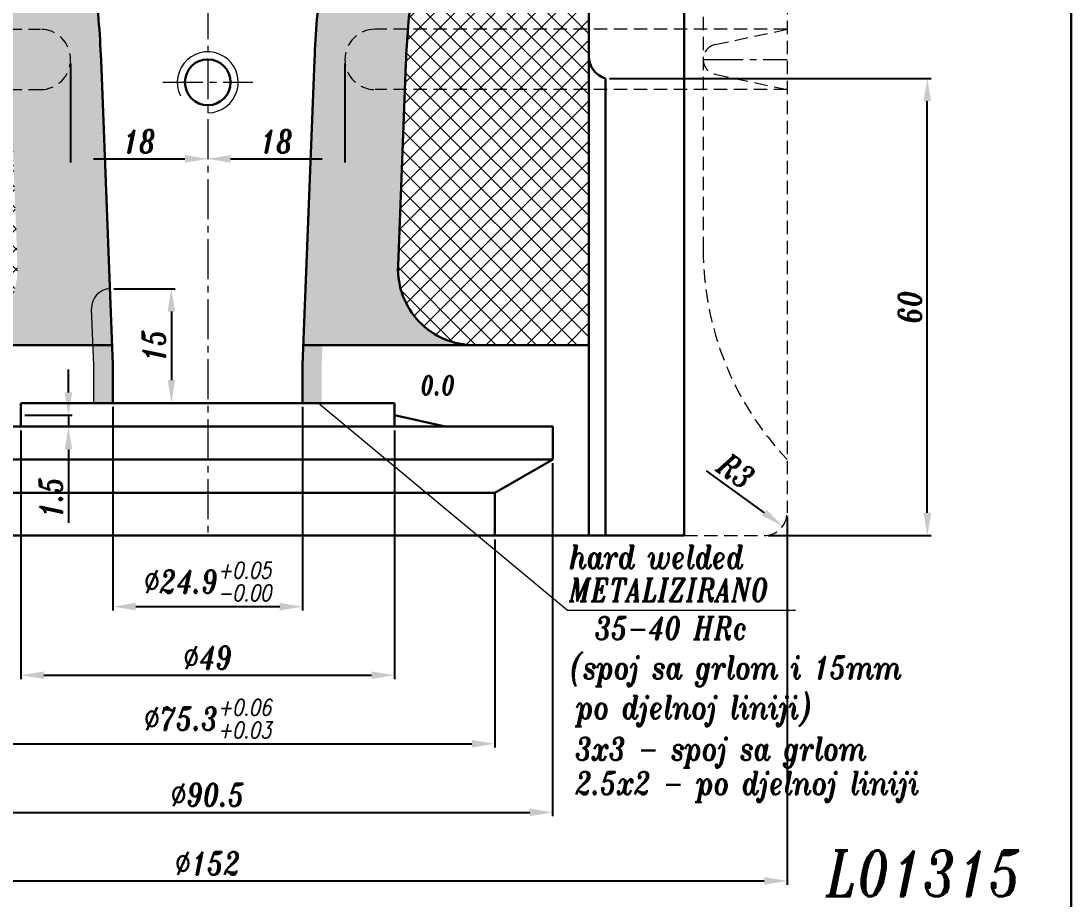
# Model space of a CAD drawing. Extents: x 459 to 1088, y 12 to 613.
# Drawn here: x 736.7 to 874.4, y 70.5 to 185.8 of the extents above; entities that cross this region are included whole.
import ezdxf

# ---------------------------------------------------------------- set-up
doc = ezdxf.new("R2010")
doc.units = 0
doc.header["$LTSCALE"] = 7
doc.header["$MEASUREMENT"] = 0
doc.linetypes.add('CENTER2', pattern=[1.125, 0.75, -0.125, 0.125, -0.125])
doc.linetypes.add('HIDDEN', pattern=[0.375, 0.25, -0.125])
doc.layers.get('0').update_dxf_attribs({"linetype": 'CONTINUOUS', "lineweight": 15})
for name, color, linetype, lineweight in [('1', 1, 'CENTER2', 15), ('2', 2, 'HIDDEN', 15), ('3', 3, 'CONTINUOUS', 30), ('8', 250, 'CONTINUOUS', 15)]:
    doc.layers.add(name, color=color, linetype=linetype, lineweight=lineweight)
doc.styles.add('ITALICT', font='ITALICT.shx', dxfattribs={"width": 0.8, "height": 3})
doc.dimstyles.get("Standard").update_dxf_attribs({"dimtxt": 3, "dimasz": 3, "dimexe": 0.5, "dimexo": 0.5, "dimgap": 0.8, "dimtad": 1, "dimdsep": 46, "dimtxsty": 'ITALICT', "dimcen": 0.09, "dimazin": 2, "dimtfac": 1, "dimtmove": 0, "dimatfit": 3, "dimfxl": 1, "dimtolj": 1, "dimtzin": 0, "dimarcsym": 0})

# ---------------------------------------------------------------- blocks, each defined once
blk = doc.blocks.new('*D30')
at = {"color": 0, "lineweight": -2, "transparency": 16777216}
for p, q in [((736.66, 132.02), (736.66, 99.39)), ((785.66, 132.02), (785.66, 99.39)), ((739.66, 99.89), (782.66, 99.89))]:
    blk.add_line(p, q, dxfattribs=at)
at = {"color": 0, "transparency": 16777216}
for points in [[(739.66, 100.39), (739.66, 99.39), (736.66, 99.89)], [(782.66, 100.39), (782.66, 99.39), (785.66, 99.89)]]:
    blk.add_solid(points, dxfattribs=at)
at = {"color": 0, "transparency": 16777216, "insert": (761.16, 102.19), "char_height": 3, "attachment_point": 5, "style": 'ITALICT'}
blk.add_mtext('\\A1;%%c49', dxfattribs=at)
blk = doc.blocks.new('*D33')
at = {"color": 0, "lineweight": -2, "transparency": 16777216}
for p, q in [((743.16, 180.22), (743.16, 167.17)), ((746.16, 167.67), (758.16, 167.67))]:
    blk.add_line(p, q, dxfattribs=at)
at = {"color": 0, "transparency": 16777216}
for points in [[(746.16, 168.17), (746.16, 167.17), (743.16, 167.67)], [(758.16, 168.17), (758.16, 167.17), (761.16, 167.67)]]:
    blk.add_solid(points, dxfattribs=at)
at = {"color": 0, "transparency": 16777216, "insert": (752.16, 169.97), "char_height": 3, "attachment_point": 5, "style": 'ITALICT'}
blk.add_mtext('\\A1;18', dxfattribs=at)
blk = doc.blocks.new('*D34')
at = {"color": 0, "lineweight": -2, "transparency": 16777216}
for p, q in [((779.16, 180.22), (779.16, 167.17)), ((764.16, 167.67), (776.16, 167.67))]:
    blk.add_line(p, q, dxfattribs=at)
at = {"color": 0, "transparency": 16777216}
for points in [[(764.16, 168.17), (764.16, 167.17), (761.16, 167.67)], [(776.16, 168.17), (776.16, 167.17), (779.16, 167.67)]]:
    blk.add_solid(points, dxfattribs=at)
at = {"color": 0, "transparency": 16777216, "insert": (770.16, 169.97), "char_height": 3, "attachment_point": 5, "style": 'ITALICT'}
blk.add_mtext('\\A1;18', dxfattribs=at)
blk = doc.blocks.new('*D36')
at = {"color": 0, "lineweight": -2, "transparency": 16777216}
for p, q in [((813.85, 178.22), (856.06, 178.22)), ((855.56, 121.22), (855.56, 175.22)), ((834.66, 118.22), (856.06, 118.22))]:
    blk.add_line(p, q, dxfattribs=at)
at = {"color": 0, "transparency": 16777216}
for points in [[(855.06, 175.22), (856.06, 175.22), (855.56, 178.22)], [(855.06, 121.22), (856.06, 121.22), (855.56, 118.22)]]:
    blk.add_solid(points, dxfattribs=at)
at = {"color": 0, "transparency": 16777216, "insert": (853.26, 148.22), "char_height": 3, "attachment_point": 5, "rotation": 90, "style": 'ITALICT'}
blk.add_mtext('\\A1;60', dxfattribs=at)
blk = doc.blocks.new('*D47')
at = {"color": 0, "lineweight": -2, "transparency": 16777216}
for p, q in [((685.16, 120.72), (685.16, 72.39)), ((837.16, 120.72), (837.16, 72.39)), ((688.16, 72.89), (834.16, 72.89))]:
    blk.add_line(p, q, dxfattribs=at)
at = {"color": 0, "transparency": 16777216}
for points in [[(688.16, 73.39), (688.16, 72.39), (685.16, 72.89)], [(834.16, 73.39), (834.16, 72.39), (837.16, 72.89)]]:
    blk.add_solid(points, dxfattribs=at)
at = {"color": 0, "transparency": 16777216, "insert": (761.16, 75.19), "char_height": 3, "attachment_point": 5, "style": 'ITALICT'}
blk.add_mtext('\\A1;%%c152', dxfattribs=at)
blk = doc.blocks.new('*D57')
at = {"color": 0, "lineweight": -2, "transparency": 16777216}
for p, q in [((748.71, 135.12), (748.71, 108.39)), ((773.61, 135.12), (773.61, 108.39)), ((751.71, 108.89), (770.61, 108.89))]:
    blk.add_line(p, q, dxfattribs=at)
at = {"color": 0, "transparency": 16777216}
for points in [[(751.71, 109.39), (751.71, 108.39), (748.71, 108.89)], [(770.61, 109.39), (770.61, 108.39), (773.61, 108.89)]]:
    blk.add_solid(points, dxfattribs=at)
at = {"color": 0, "transparency": 16777216, "insert": (761.16, 112.18), "char_height": 3, "attachment_point": 5, "style": 'ITALICT'}
blk.add_mtext('\\A1;%%c24.9{}{\\H0.71x;\\C3;\\S+0.05^ -0.00;}', dxfattribs=at)
blk = doc.blocks.new('*D58')
at = {"color": 0, "lineweight": -2, "transparency": 16777216}
for p, q in [((723.51, 117.72), (723.51, 90.39)), ((798.81, 117.72), (798.81, 90.39)), ((726.51, 90.89), (795.81, 90.89))]:
    blk.add_line(p, q, dxfattribs=at)
at = {"color": 0, "transparency": 16777216}
for points in [[(726.51, 91.39), (726.51, 90.39), (723.51, 90.89)], [(795.81, 91.39), (795.81, 90.39), (798.81, 90.89)]]:
    blk.add_solid(points, dxfattribs=at)
at = {"color": 0, "transparency": 16777216, "insert": (761.16, 94.18), "char_height": 3, "attachment_point": 5, "style": 'ITALICT'}
blk.add_mtext('\\A1;%%c75.3{}{\\H0.71x;\\C3;\\S+0.06^ +0.03;}', dxfattribs=at)
blk = doc.blocks.new('*D59')
at = {"color": 0, "lineweight": -2, "transparency": 16777216}
for p, q in [((715.91, 127.71), (715.91, 81.39)), ((806.41, 127.71), (806.41, 81.39)), ((718.91, 81.89), (803.41, 81.89))]:
    blk.add_line(p, q, dxfattribs=at)
at = {"color": 0, "transparency": 16777216}
for points in [[(718.91, 82.39), (718.91, 81.39), (715.91, 81.89)], [(803.41, 82.39), (803.41, 81.39), (806.41, 81.89)]]:
    blk.add_solid(points, dxfattribs=at)
at = {"color": 0, "transparency": 16777216, "insert": (761.16, 84.19), "char_height": 3, "attachment_point": 5, "style": 'ITALICT'}
blk.add_mtext('\\A1;%%c90.5', dxfattribs=at)
blk = doc.blocks.new('*D60')
at = {"color": 0, "lineweight": -2, "transparency": 16777216}
for p, q in [((742.88, 137.02), (742.88, 140.02)), ((737.16, 134.02), (743.38, 134.02)), ((742.88, 134.02), (742.88, 132.52)), ((742.88, 129.52), (742.88, 119.89))]:
    blk.add_line(p, q, dxfattribs=at)
at = {"color": 0, "transparency": 16777216}
for points in [[(742.38, 137.02), (743.38, 137.02), (742.88, 134.02)], [(742.38, 129.52), (743.38, 129.52), (742.88, 132.52)]]:
    blk.add_solid(points, dxfattribs=at)
at = {"color": 0, "transparency": 16777216, "insert": (740.58, 123.21), "char_height": 3, "attachment_point": 5, "rotation": 90, "style": 'ITALICT'}
blk.add_mtext('\\A1;1.5', dxfattribs=at)
blk = doc.blocks.new('*D70')
at = {"color": 0, "lineweight": -2, "transparency": 16777216}
blk.add_line((826.53, 126.71), (834.16, 121.22), dxfattribs=at)
at = {"color": 0, "transparency": 16777216}
blk.add_solid([(834.46, 121.63), (833.87, 120.82), (836.6, 119.47)], dxfattribs=at)
at = {"color": 0, "transparency": 16777216, "insert": (830.47, 126.71), "char_height": 3, "attachment_point": 5, "rotation": 324.2688, "style": 'ITALICT'}
blk.add_mtext('\\A1;R3', dxfattribs=at)
blk = doc.blocks.new('*D96')
at = {"color": 0, "lineweight": -2, "transparency": 16777216}
for p, q in [((748.83, 150.62), (756.89, 150.62)), ((756.39, 147.62), (756.39, 138.62))]:
    blk.add_line(p, q, dxfattribs=at)
at = {"color": 0, "transparency": 16777216}
for points in [[(755.89, 147.62), (756.89, 147.62), (756.39, 150.62)], [(755.89, 138.62), (756.89, 138.62), (756.39, 135.62)]]:
    blk.add_solid(points, dxfattribs=at)
at = {"color": 0, "transparency": 16777216, "insert": (754.09, 143.12), "char_height": 3, "attachment_point": 5, "rotation": 90, "style": 'ITALICT'}
blk.add_mtext('\\A1;15', dxfattribs=at)

msp = doc.modelspace()

# ---------------------------------------------------------------- hatches: boundary and pattern name
h = msp.add_hatch()
h.set_pattern_fill('DOTS', color=256, scale=15, style=0)
h.set_pattern_definition([(0, (790.9893, 318.2992), (0.46875, 0.9375), [0, -0.9375])])
h.paths.add_polyline_path([(804.1616, 326.121), (785.5179, 326.121, -0.00806034), (785.4023, 323.948, -0.39406267), (782.9083, 321.621), (782.6862, 321.621, -0.0135614), (782.2117, 318.1278, 0.04055811), (780.4642, 296.6211, -0.04472333), (779.6674, 287.7299, 0.04252629), (777.9642, 269.621), (777.4642, 212.6214, -0.02899033), (776.0411, 191.328, 0.02149551), (775.1642, 180.621), (773.715, 143.221), (796.119, 143.221, -0.42560354), (786.1265, 153.6082), (787.0233, 176.7527), (783.1272, 176.7527, -1), (783.1272, 184.6787), (787.4214, 184.6787, -0.00905651), (787.8175, 188.7527), (783.1272, 188.7527, -1), (783.1272, 196.6787), (788.6841, 196.6787, 0.02021399), (789.4638, 212.5162), (789.9638, 269.5158, -0.04252629), (791.4761, 285.596, 0.04472333), (792.4642, 296.6211, -0.04055811), (794.0543, 316.1906, 0.0044917), (794.2653, 317.5578, -0.37258849)])
h.paths.add_polyline_path([(787.1552, 180.1564, -0.01002349), (787.4214, 184.6787), (783.1272, 184.6787, 1), (783.1272, 176.7527), (787.0233, 176.7527)], flags=17)
h.paths.add_polyline_path([(788.6841, 196.6787), (783.1272, 196.6787, 1), (783.1272, 188.7527), (787.8175, 188.7527, -0.00241278), (787.9479, 189.8355, 0.00877118)], flags=17)
h.paths.add_polyline_path([(741.8642, 296.6211, 0.04055811), (740.1168, 318.1278, -0.03092806), (739.3123, 326.121), (718.1669, 326.121, -0.37258849), (728.0631, 317.5578, 0.0044917), (728.2742, 316.1906, -0.04055811), (729.8642, 296.6211, 0.04472333), (730.8524, 285.596, -0.04252629), (732.3647, 269.5158), (732.8647, 212.5158, 0.02021345), (733.6444, 196.6787), (739.2012, 196.6787, -0.88746782), (740.1363, 188.8646), (746.7494, 187.045, 0.00861637), (746.2874, 191.328, -0.02898976), (744.8642, 212.621), (744.3642, 269.621, 0.04252629), (742.6611, 287.7299, -0.04472333)])
h.paths.add_polyline_path([(747.1642, 180.621, 0.01287675), (746.7494, 187.045), (740.1363, 188.8646, -0.05962071), (739.2012, 188.7527), (734.511, 188.7527, -0.00905651), (734.9071, 184.6787), (739.2012, 184.6787, -1), (739.2012, 176.7527), (735.3051, 176.7527), (736.202, 153.6082, -0.42560354), (726.2095, 143.221), (746.1116, 143.221), (745.9255, 148.0242, -0.41421356), (748.3268, 150.6192)])
h.paths.add_polyline_path([(739.2012, 184.6787), (734.9071, 184.6787, -0.01002349), (735.1732, 180.1564), (735.3051, 176.7527), (739.2012, 176.7527, 1)], flags=17)
h.paths.add_polyline_path([(734.3021, 190.47, 0.00081469), (734.3805, 189.8355, -0.00241278), (734.511, 188.7527), (739.2012, 188.7527, 0.05962071), (740.1363, 188.8646)], flags=17)
h.paths.add_polyline_path([(739.2012, 196.6787), (733.6444, 196.6787, 0.00795643), (734.3021, 190.47), (740.1363, 188.8646, 0.88746782)], flags=17)
h.paths.add_polyline_path([(739.3278, 253.869), (739.3278, 261.2107), (736.7028, 261.2107), (736.7028, 253.869)], flags=24)
h.paths.add_polyline_path([(736.1219, 230.7674), (741.2791, 230.7674), (741.2791, 235.2674), (736.1219, 235.2674)], flags=24)
h.paths.add_polyline_path([(741.4301, 244.9743), (741.4301, 253.0815), (737.6801, 253.0815), (737.6801, 244.9743)], flags=24)
h.paths.add_polyline_path([(783.0817, 253.869), (783.0817, 261.2107), (780.4567, 261.2107), (780.4567, 253.869)], flags=24)
h.paths.add_polyline_path([(785.1841, 244.9743), (785.1841, 253.0815), (781.4341, 253.0815), (781.4341, 244.9743)], flags=24)
h = msp.add_hatch(color=256)
h.paths.add_polyline_path([(748.3268, 150.6192, 0.41421356), (745.9255, 148.0242), (746.1116, 143.221), (748.6135, 143.221)])
h.paths.add_polyline_path([(748.6135, 143.221), (746.1116, 143.221), (746.2142, 140.5726), (746.2142, 135.621), (748.7142, 135.621), (748.7142, 140.621)])
h = msp.add_hatch(color=256)
h.paths.add_polyline_path([(774.0017, 150.6192, -0.41421356), (776.403, 148.0242), (776.2169, 143.221), (773.715, 143.221)])
h.paths.add_polyline_path([(773.715, 143.221), (776.2169, 143.221), (776.1142, 140.5726), (776.1142, 135.621), (773.6142, 135.621), (773.6142, 140.621)])
at = {"layer": '8'}
h = msp.add_hatch(dxfattribs=at)
h.set_pattern_fill('ANSI37', color=256, scale=15, style=0)
h.set_pattern_definition([(45, (724.0803, 292.3852), (-1.325825, 1.325825), []), (135, (724.0803, 292.3852), (-1.325825, -1.325825), [])])
h.paths.add_polyline_path([(729.8642, 296.6211, 0.04055811), (728.2742, 316.1906, -0.0044917), (728.0631, 317.5578, 0.37258849), (718.1669, 326.121), (711.1642, 326.121), (711.1642, 269.7457), (732.4917, 255.0409), (732.3647, 269.5158, 0.04252629), (730.8524, 285.596, -0.04472333)])
h.paths.add_polyline_path([(732.4917, 255.0409), (711.1642, 269.7457), (711.1642, 196.8365), (711.7377, 196.6787), (733.6444, 196.6787, -0.02021345), (732.8647, 212.5158)])
h.paths.add_polyline_path([(733.6444, 196.6787), (711.7377, 196.6787), (734.3021, 190.47, -0.00795643)])
h.paths.add_polyline_path([(711.7377, 196.6787), (711.1642, 196.6787), (711.1642, 188.7527), (734.511, 188.7527, 0.00241278), (734.3805, 189.8355, -0.00081469), (734.3021, 190.47)])
h.paths.add_polyline_path([(734.511, 188.7527), (711.1642, 188.7527), (711.1642, 184.6787), (734.9071, 184.6787, 0.00905651)])
h.paths.add_polyline_path([(734.9071, 184.6787), (711.1642, 184.6787), (711.1642, 176.7527), (735.3051, 176.7527), (735.1732, 180.1564, 0.01002349)])
h.paths.add_polyline_path([(735.3051, 176.7527), (711.1642, 176.7527), (711.1642, 143.221), (726.2095, 143.221, 0.42560354), (736.202, 153.6082)])
edge = h.paths.add_edge_path()
edge.add_line((811.1642, 326.121), (804.1616, 326.121))
edge.add_arc((804.1961, 316.0742), 10.0469, 90.197134, 162.659105)
edge.add_arc((813.7417, 313.9093), 19.8192, 164.910519, 173.390179)
edge.add_arc((913.6873, 296.621), 121.2231, 170.709843, 179.999987)
edge.add_arc((730.4642, 296.6211), 62, 349.756979, 359.999987, ccw=False)
edge.add_arc((885.0801, 268.6814), 95.12, 169.756979, 179.497418)
edge.add_line((789.9638, 269.5158), (789.4638, 212.5162))
edge.add_arc((593.2813, 214.2369), 196.19, 354.865406, 359.497481, ccw=False)
edge.add_line((788.6841, 196.6787), (811.1642, 196.6787))
edge.add_line((811.1642, 196.6787), (811.1642, 326.121))
edge = h.paths.add_edge_path()
edge.add_line((811.1642, 196.6787), (788.6841, 196.6787))
edge.add_arc((593.2813, 214.2369), 196.19, 352.85525, 354.865406, ccw=False)
edge.add_arc((900.0705, 175.7809), 113, 172.85525, 173.408217)
edge.add_line((787.8175, 188.7527), (811.1642, 188.7527))
edge.add_line((811.1642, 188.7527), (811.1642, 196.6787))
edge = h.paths.add_edge_path()
edge.add_line((811.1642, 188.7527), (787.8175, 188.7527))
edge.add_arc((900.0705, 175.7809), 113, 173.408217, 175.48376)
edge.add_line((787.4214, 184.6787), (811.1642, 184.6787))
edge.add_line((811.1642, 184.6787), (811.1642, 188.7527))
edge = h.paths.add_edge_path()
edge.add_line((811.1642, 184.6787), (787.4214, 184.6787))
edge.add_arc((900.0705, 175.7809), 113, 175.48376, 177.780899)
edge.add_line((787.1552, 180.1564), (787.0233, 176.7527))
edge.add_line((787.0233, 176.7527), (811.1642, 176.7527))
edge.add_line((811.1642, 176.7527), (811.1642, 184.6787))
edge = h.paths.add_edge_path()
edge.add_line((811.1642, 176.7527), (787.0233, 176.7527))
edge.add_line((787.0233, 176.7527), (786.119, 153.221))
edge.add_arc((796.1185, 153.2205), 9.9995, 179.996892, 270.003108)
edge.add_line((796.119, 143.221), (811.1642, 143.221))
edge.add_line((811.1642, 143.221), (811.1642, 176.7527))
h.paths.add_polyline_path([(804.2179, 247.2936), (804.2179, 257.0222), (799.7179, 257.0222), (799.7179, 247.2936)], flags=16)
h.paths.add_polyline_path([(714.4925, 313.1062), (721.3545, 318.4544), (718.5882, 322.0037), (711.7262, 316.6555)], flags=24)
h.paths.add_polyline_path([(723.5862, 247.2936), (723.5862, 257.0222), (719.0862, 257.0222), (719.0862, 247.2936)], flags=24)
h.paths.add_polyline_path([(722.3755, 156.1195), (729.3238, 150.8839), (732.0319, 154.4778), (725.0836, 159.7134)], flags=24)

# ---------------------------------------------------------------- linework, layer by layer
for p, q in [((746.2161, 140.5242), (745.9255, 148.0242)), ((746.2142, 135.621), (746.2142, 140.621)), ((808.3573, 108.3802), (775.6465, 135.621)), ((838.2723, 108.3802), (808.3573, 108.3802))]:
    msp.add_line(p, q)
for centre, radius, start, end in [((761.1642, 177.721), 4, 270, 206.70514), ((748.4236, 148.121), 2.5, 92.219101, 182.219101)]:
    msp.add_arc(centre, radius, start, end)
at = {"layer": '1'}
for p, q in [((761.1642, 346.121), (761.1642, 118.221)), ((826.1642, 180.721), (837.1642, 180.721)), ((755.289, 177.721), (767.056, 177.721))]:
    msp.add_line(p, q, dxfattribs=at)
at = {"layer": '2'}
for p, q in [((826.1642, 267.671), (826.1642, 155.771)), ((837.1642, 256.671), (837.1642, 121.221)), ((685.1642, 184.6787), (739.2012, 184.6787)), ((837.1642, 184.6787), (783.1272, 184.6787)), ((827.7484, 182.6773), (837.1642, 184.6787)), ((827.7484, 178.7647), (837.1642, 176.7633)), ((685.1642, 176.7527), (739.2012, 176.7527)), ((837.1642, 176.7527), (783.1272, 176.7527)), ((823.6642, 118.221), (834.1642, 118.221))]:
    msp.add_line(p, q, dxfattribs=at)
for centre, radius, start, end in [((739.2012, 180.7157), 3.963, 270, 90), ((783.1272, 180.7157), 3.963, 90, 270), ((828.1642, 180.721), 2, 102, 258), ((866.1642, 155.771), 40, 180, 223.531152), ((834.1642, 121.221), 3, 270, 0)]:
    msp.add_arc(centre, radius, start, end, dxfattribs=at)
at = {"layer": '3'}
for p, q in [((874.4079, 607.9628), (874.4079, 17.3608)), ((811.1642, 346.121), (811.1642, 118.221)), ((823.6642, 346.121), (823.6642, 118.221)), ((748.7142, 140.621), (747.1642, 180.621)), ((773.6142, 140.621), (775.1642, 180.621)), ((786.1265, 153.6082), (787.1552, 180.1564)), ((813.3481, 178.221), (813.3481, 118.221)), ((748.6135, 143.221), (711.1642, 143.221)), ((773.715, 143.221), (811.1642, 143.221)), ((748.7142, 135.621), (748.7142, 140.621)), ((773.6142, 135.621), (773.6142, 140.621)), ((761.1642, 135.621), (736.6642, 135.621)), ((736.6642, 132.521), (736.6642, 135.621)), ((761.1642, 135.621), (748.7142, 135.621)), ((761.1642, 135.621), (785.6642, 135.621)), ((761.1642, 135.621), (773.6142, 135.621)), ((785.6642, 132.521), (785.6642, 135.621)), ((785.6642, 134.021), (792.3213, 132.521)), ((761.1642, 132.521), (715.9142, 132.521)), ((761.1642, 132.521), (806.4142, 132.521)), ((806.4142, 128.2089), (806.4142, 132.521)), ((715.9142, 128.2089), (761.1642, 128.2089)), ((806.4142, 128.2089), (761.1642, 128.2089)), ((798.8142, 123.821), (806.4142, 128.2089)), ((761.1642, 123.821), (723.5142, 123.821)), ((761.1642, 123.821), (798.8142, 123.821)), ((798.8142, 118.221), (798.8142, 123.821)), ((761.1642, 118.221), (698.6642, 118.221)), ((761.1642, 118.221), (823.6642, 118.221))]:
    msp.add_line(p, q, dxfattribs=at)
msp.add_circle((761.1642, 177.721), 3, dxfattribs=at)
for centre, radius, start, end in [((622.258, 175.7809), 125, 2.219101, 7.14475), ((900.0705, 175.7809), 125, 172.85525, 177.780899), ((900.0705, 175.7809), 113, 172.85525, 177.780899), ((814.1642, 181.1079), 3, 180, 254.213144), ((796.119, 153.221), 10, 177.780899, 270)]:
    msp.add_arc(centre, radius, start, end, dxfattribs=at)

# ---------------------------------------------------------------- texts
at = {"style": 'ITALICT', "width": 0.8}
for s, height, p in [('0.0', 2.5, (789.0657, 136.6905)), ('METALIZIRANO', 3, (808.5809, 109.5796)), ('35-40 HRc', 3, (811.9418, 104.5712)), ('(spoj sa grlom i 15mm', 3, (808.7384, 99.3986)), ('po djelnoj liniji)', 3, (809.4709, 94.1671)), ('3x3 - spoj sa grlom', 3, (809.3876, 88.7338)), ('2.5x2 - po djelnoj liniji', 3, (809.3876, 84.2264)), ('L01315', 6, (842.253, 70.8669))]:
    msp.add_text(s, height=height, dxfattribs=at).set_placement(p)
at = {"layer": '8', "style": 'ITALICT', "width": 0.8}
msp.add_text('hard welded', height=3, dxfattribs=at).set_placement((808.5809, 113.8956))

# ---------------------------------------------------------------- dimensions: what is measured, and where the dimension line sits
dim = msp.add_linear_dim(base=(761.1642, 167.6662), p1=(743.1642, 180.7157), p2=(761.1642, 167.6662), dimstyle='Standard')
dim.commit()
dim.dimension.update_dxf_attribs({"geometry": '*D33', "text_midpoint": (752.1642, 169.9662)})
dim = msp.add_linear_dim(base=(779.1642, 167.6662), p1=(761.1642, 167.6662), p2=(779.1642, 180.7157), dimstyle='Standard', override={"dimtmove": 1})
dim.commit()
dim.dimension.update_dxf_attribs({"geometry": '*D34', "text_midpoint": (770.1642, 169.9662)})
for base, p1, p2, picture, middle in [((855.56, 178.221), (834.1642, 118.221), (813.3481, 178.221), '*D36', (853.26, 148.221)), ((756.3947, 135.621), (748.3268, 150.6192), (756.3947, 135.621), '*D96', (754.0947, 143.1201)), ((742.8797, 132.521), (736.6642, 134.021), (742.8797, 132.521), '*D60', (740.5797, 123.2067))]:
    dim = msp.add_linear_dim(base=base, p1=p1, p2=p2, angle=90, dimstyle='Standard')
    dim.commit()
    dim.dimension.update_dxf_attribs({"geometry": picture, "text_midpoint": middle})
dim = msp.add_linear_dim(base=(773.6142, 108.8925), p1=(748.7142, 135.621), p2=(773.6142, 135.621), text='<>{}{\\H0.71x;\\C3;\\S+0.05^ -0.00;}', dimstyle='Standard', override={"dimpost": '%%c<>', "dimtp": 0.05, "dimtm": 0, "dimtdec": 2, "dimtmove": 0, "dimtzin": 0})
dim.commit()
dim.dimension.update_dxf_attribs({"geometry": '*D57', "text_midpoint": (761.1642, 112.1775)})
for base, p1, p2, text, override, picture, middle in [((785.6642, 99.8925), (736.6642, 132.521), (785.6642, 132.521), '%%c<>', {"dimtmove": 0}, '*D30', (761.1642, 99.8925)), ((806.4142, 81.8925), (715.9142, 128.2089), (806.4142, 128.2089), '%%c<>', {"dimtmove": 0}, '*D59', (761.1642, 81.8925)), ((837.1642, 72.8925), (685.1642, 121.221), (837.1642, 121.221), '%%c<>', {"dimtmove": 0}, '*D47', (761.1642, 72.8925)), ((798.8142, 90.8925), (723.5142, 118.221), (798.8142, 118.221), '%%c<>{}{\\H0.71x;\\C3;\\S+0.06^ +0.03;}', {"dimtp": 0.06, "dimtm": -0.03, "dimtdec": 2, "dimtmove": 0, "dimtzin": 0}, '*D58', (761.1642, 90.8925))]:
    dim = msp.add_linear_dim(base=base, p1=p1, p2=p2, text=text, dimstyle='Standard', override=override)
    dim.commit()
    dim.dimension.update_dxf_attribs({"geometry": picture, "text_midpoint": middle, "dimtype": 160})
dim = msp.add_radius_dim(center=(834.1642, 121.221), mpoint=(836.5995, 119.4691), dimstyle='Standard', override={"dimtmove": 1})
dim.commit()
dim.dimension.update_dxf_attribs({"geometry": '*D70', "text_midpoint": (829.1313, 124.8417), "dimtype": 164})

doc.saveas('drawing.dxf')
